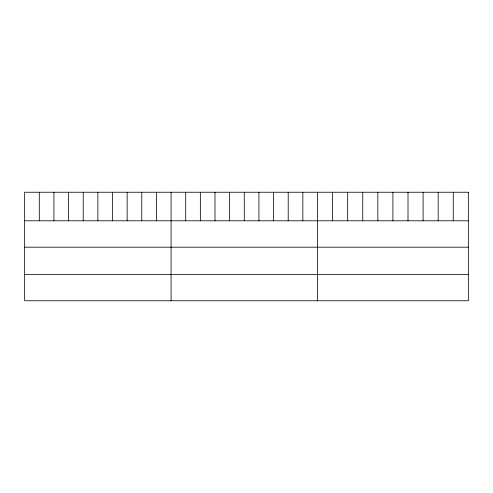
<?xml version="1.0" encoding="UTF-8"?>
<svg xmlns="http://www.w3.org/2000/svg" width="493" height="493" viewBox="0 0 493 493"><rect width="100%" height="100%" fill="white"/><g stroke="black" fill="none" stroke-linecap="round" stroke-linejoin="round"><path stroke-width="0.74" d="M24.65 220.796L468.35 220.796M24.65 247.184L468.35 247.184M24.65 274.373L468.35 274.373M453.264 192.239L453.264 220.796M438.178 192.239L438.178 220.796M423.093 192.239L423.093 220.796M408.007 192.239L408.007 220.796M392.921 192.239L392.921 220.796M377.835 192.239L377.835 220.796M362.749 192.239L362.749 220.796M347.664 192.239L347.664 220.796M332.578 192.239L332.578 220.796M317.492 192.239L317.492 300.761M302.85 192.239L302.85 220.796M288.208 192.239L288.208 220.796M273.566 192.239L273.566 220.796M258.924 192.239L258.924 220.796M244.281 192.239L244.281 220.796M229.639 192.239L229.639 220.796M214.997 192.239L214.997 220.796M200.355 192.239L200.355 220.796M185.713 192.239L185.713 220.796M171.071 192.239L171.071 300.761M156.429 192.239L156.429 220.796M141.787 192.239L141.787 220.796M127.145 192.239L127.145 220.796M112.503 192.239L112.503 220.796M97.861 192.239L97.861 220.796M83.218 192.239L83.218 220.796M68.576 192.239L68.576 220.796M53.934 192.239L53.934 220.796M39.292 192.239L39.292 220.796M468.35 192.239L24.65 192.239L24.65 300.761L468.35 300.761L468.35 192.239"/></g></svg>
